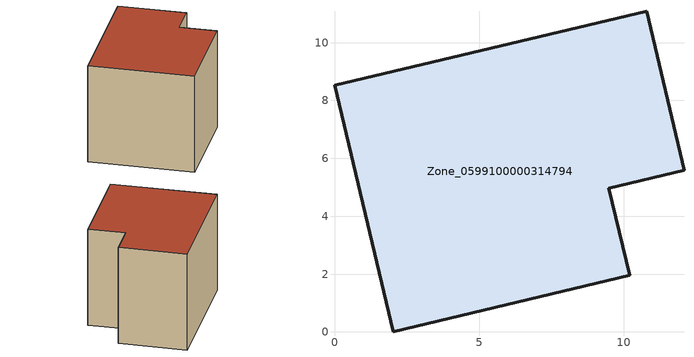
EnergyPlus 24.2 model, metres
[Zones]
Zone_0599100000314794
 floor ground (C_G): 0,8.53 10.79,11.09 12.08,5.59 9.48,4.97 10.2,1.96 2.03,0 z0
 wall outside (C_F): 2.03,0 10.2,1.96 9.48,4.97 12.08,5.59 10.79,11.09 0,8.53 2.03,0 z0:8.56
 roof outside (C_R): 10.79,11.09 0,8.53 2.03,0 10.2,1.96 9.48,4.97 12.08,5.59 z8.56
[BUILDING]
Pand.0599100000314794: North Axis=0; Terrain=City; Loads Convergence Tolerance Value=0.04; Temperature Convergence Tolerance Value=0.4; Solar Distribution=FullExterior; Maximum Number of Warmup Days=25; Minimum Number of Warmup Days=1
[Site:Location]
Rotterdam.The.Hague.AP_ZH_NLD Design_Conditions: Latitude=51.96; Longitude=4.45; Time Zone=1; Elevation=-4.5
[SITE:GROUNDTEMPERATURE:BUILDINGSURFACE]
18, 18, 18, 18, 18, 18, 18, 18, 18, 18, 18, 18
[MATERIAL] Thermal Absorptance=0.9; Solar Absorptance=0.7; Visible Absorptance=0.7
Name | Roughness | Thickness | Conductivity | Density | Specific Heat
G.TC.1992-2005 | MediumSmooth | 0.15 | 0.06 | 540 | 1210
F.TC.1992-2005 | Rough | 0.3 | 0.12 | 1920 | 840
R.TC.1992-2005 | MediumRough | 0.2 | 0.08 | 1500 | 1000
[CONSTRUCTION]
C_G: G.TC.1992-2005
C_F: F.TC.1992-2005
C_R: R.TC.1992-2005
[ZONE]
Zone_0599100000314794: Type=1; Multiplier=1; Ceiling Height=Autocalculate; Volume=Autocalculate; Floor Area=autocalculate; Part of Total Floor Area=Yes
[ZONEINFILTRATION:DESIGNFLOWRATE]
Infil_Zone_0599100000314794: Zone or ZoneList or Space or SpaceList=Zone_0599100000314794; Schedule=AlwaysOn; Design Flow Rate Calculation Method=Flow/Area; Flow Rate per Floor Area=0.0015; Constant Term Coefficient=1; Temperature Term Coefficient=0; Velocity Term Coefficient=0; Velocity Squared Term Coefficient=0
[HVACTEMPLATE:ZONE:IDEALLOADSAIRSYSTEM]
Zone_0599100000314794: Maximum Heating Supply Air Temperature=50; Minimum Cooling Supply Air Temperature=13; Maximum Heating Supply Air Humidity Ratio=0.0156; Minimum Cooling Supply Air Humidity Ratio=0.0077; Heating Limit=NoLimit; Cooling Limit=NoLimit; Dehumidification Control Type=ConstantSensibleHeatRatio; Cooling Sensible Heat Ratio=0.7; Dehumidification Setpoint=60; Humidification Control Type=None; Humidification Setpoint=30; Outdoor Air Method=None; Outdoor Air Flow Rate per Person=0.00944; Outdoor Air Flow Rate per Zone Floor Area=0; Outdoor Air Flow Rate per Zone=0; Demand Controlled Ventilation Type=None; Outdoor Air Economizer Type=NoEconomizer; Heat Recovery Type=None; Sensible Heat Recovery Effectiveness=0.7; Latent Heat Recovery Effectiveness=0.65
[ZONECONTROL:THERMOSTAT]
ThermostatControl_Zone_0599100000314794: Zone or ZoneList=Zone_0599100000314794; Control Type Schedule=DualSetpointControlType; Control 1=Thermostat_Zone_0599100000314794; Temperature Difference Between Cutout And Setpoint=0
[THERMOSTATSETPOINT:DUALSETPOINT]
Thermostat_Zone_0599100000314794: Heating Setpoint Temperature Schedule=HeatingSetpoint_Zone_0599100000314794; Cooling Setpoint Temperature Schedule=CoolingSetpoint_Zone_0599100000314794
[SCHEDULE:COMPACT]
HeatingSetpoint_Zone_0599100000314794: Through: 12/31, For: AllDays, Until: 24:00, 21
CoolingSetpoint_Zone_0599100000314794: Through: 12/31, For: AllDays, Until: 24:00, 24
DualSetpointControlType: Through: 12/31, For: AllDays, Until: 24:00, 4
AlwaysOn: Through: 12/31, For: AllDays, Until: 24:00, 1
